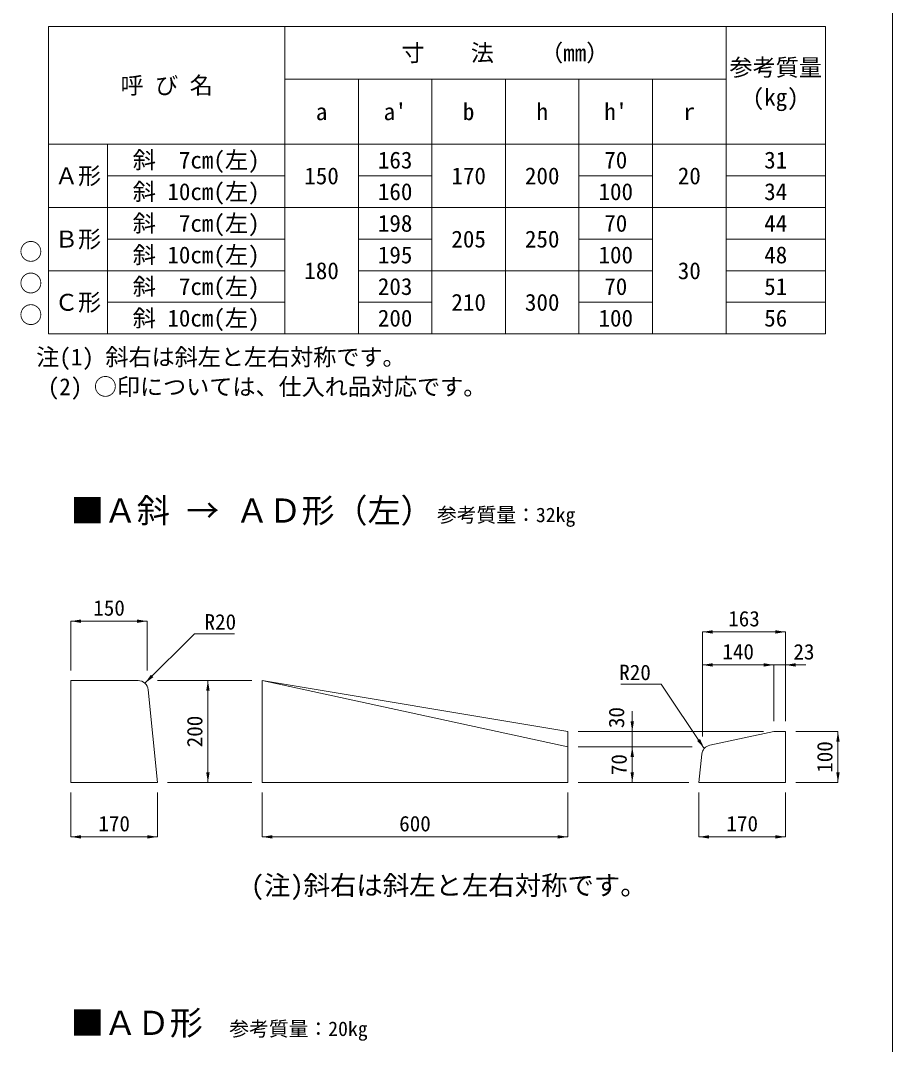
# Model space of a CAD drawing. Units: millimetres at full size; some dimension numbers follow another scale. Extents: x 10998 to 40298, y -6982 to 1118.
# Drawn here: x 31596 to 33307, y -4964 to -2955 of the extents above; entities that cross this region are included whole.
import ezdxf
from ezdxf.enums import TextEntityAlignment as Align

# ---------------------------------------------------------------- set-up
doc = ezdxf.new("R2010")
doc.units = ezdxf.units.MM
doc.header["$LTSCALE"] = 25
for name, color, linetype, lineweight in [('0_2', 7, 'Continuous', 20), ('寸法線', 7, 'Continuous', 9), ('本体', 2, 'Continuous', 20), ('枠', 5, 'Continuous', 5)]:
    doc.layers.add(name, color=color, linetype=linetype, lineweight=lineweight)
doc.layers.add('_0-0_', color=7, linetype='Continuous')
doc.styles.add('ＭＳ ゴシック', font='')
doc.styles.get('ＭＳ ゴシック').set_extended_font_data('MS Gothic')

# ---------------------------------------------------------------- blocks, each defined once
blk = doc.blocks.new('filled_arrow')
at = {"color": 0, "linetype": 'Continuous', "lineweight": -2}
blk.add_solid([(7.5, 1.25), (0, 0), (7.5, -1.25)], dxfattribs=at)

msp = doc.modelspace()

# ---------------------------------------------------------------- linework, layer by layer
at = {"layer": '0_2'}
for p, q in [((31650.42, -2966.45), (33175.52, -2966.45)), ((31650.42, -2966.45), (31650.42, -3569.71)), ((32114.39, -2966.45), (32114.39, -3569.71)), ((32980.6, -2966.45), (32980.6, -3569.71)), ((33175.52, -2966.45), (33175.52, -3569.71)), ((32114.39, -3069.71), (32980.6, -3069.71)), ((32258.76, -3069.71), (32258.76, -3569.71)), ((32403.13, -3069.71), (32403.13, -3569.71)), ((32547.5, -3069.71), (32547.5, -3569.71)), ((32691.86, -3069.71), (32691.86, -3569.71)), ((32836.23, -3069.71), (32836.23, -3569.71)), ((31650.42, -3197.47), (33175.52, -3197.47)), ((31766.39, -3197.47), (31766.39, -3569.71)), ((31766.39, -3259.51), (32114.39, -3259.51)), ((32258.76, -3259.51), (32403.13, -3259.51)), ((32691.86, -3259.51), (32836.23, -3259.51)), ((32980.6, -3259.51), (33175.52, -3259.51)), ((31650.42, -3321.55), (33175.52, -3321.55)), ((31766.39, -3383.59), (32114.39, -3383.59)), ((32258.76, -3383.59), (32403.13, -3383.59)), ((32691.86, -3383.59), (32836.23, -3383.59)), ((32980.6, -3383.59), (33175.52, -3383.59)), ((31650.42, -3445.63), (32114.39, -3445.63)), ((32258.76, -3445.63), (32836.23, -3445.63)), ((32980.6, -3445.63), (33175.52, -3445.63)), ((31766.39, -3507.67), (32114.39, -3507.67)), ((32258.76, -3507.67), (32403.13, -3507.67)), ((32691.86, -3507.67), (32836.23, -3507.67)), ((32980.6, -3507.67), (33175.52, -3507.67)), ((31650.42, -3569.71), (33175.52, -3569.71))]:
    msp.add_line(p, q, dxfattribs=at)
at = {"layer": '寸法線'}
for p, q in [((31694.41, -4133.45), (31844.41, -4133.45)), ((31694.41, -4229.92), (31694.41, -4133.45)), ((31844.41, -4229.92), (31844.41, -4133.45)), ((32934.33, -4154.5), (33097.33, -4154.5)), ((32934.33, -4359.92), (32934.33, -4154.5)), ((33097.33, -4329.92), (33097.33, -4154.5)), ((32934.33, -4219.25), (33074.33, -4219.25)), ((32934.33, -4359.92), (32934.33, -4219.25)), ((33034.33, -4219.25), (33137.33, -4219.25)), ((33074.33, -4329.92), (33074.33, -4219.25)), ((33074.33, -4329.92), (33074.33, -4219.25)), ((33097.33, -4329.92), (33097.33, -4219.25)), ((31864.41, -4249.92), (31963.44, -4249.92)), ((31963.44, -4449.92), (31963.44, -4249.92)), ((32049.96, -4249.92), (31963.44, -4249.92)), ((31963.44, -4449.92), (31963.44, -4249.92)), ((32796.41, -4419.92), (32796.41, -4309.92)), ((32796.41, -4419.92), (32796.41, -4309.92)), ((32689.96, -4349.92), (32796.41, -4349.92)), ((33054.33, -4349.92), (32796.41, -4349.92)), ((33117.33, -4349.92), (33200.31, -4349.92)), ((33200.31, -4349.92), (33200.31, -4449.92)), ((32689.96, -4379.92), (32796.41, -4379.92)), ((32689.96, -4379.92), (32796.41, -4379.92)), ((32796.41, -4449.92), (32796.41, -4379.92)), ((32796.41, -4449.92), (32796.41, -4379.92)), ((32914.33, -4379.92), (32796.41, -4379.92)), ((32914.33, -4379.92), (32796.41, -4379.92)), ((31884.41, -4449.92), (31963.44, -4449.92)), ((32049.96, -4449.92), (31963.44, -4449.92)), ((32689.96, -4449.92), (32796.41, -4449.92)), ((32907.33, -4449.92), (32796.41, -4449.92)), ((33117.33, -4449.92), (33200.31, -4449.92)), ((31694.41, -4469.92), (31694.41, -4556.69)), ((31864.41, -4469.92), (31864.41, -4556.69)), ((32069.96, -4469.92), (32069.96, -4556.69)), ((32669.96, -4469.92), (32669.96, -4556.69)), ((32927.33, -4469.92), (32927.33, -4556.69)), ((33097.33, -4469.92), (33097.33, -4556.69)), ((31864.41, -4556.69), (31694.41, -4556.69)), ((32069.96, -4556.69), (32669.96, -4556.69)), ((32927.33, -4556.69), (33097.33, -4556.69))]:
    msp.add_line(p, q, dxfattribs=at)
for points in [[(31839.73, -4255.09), (31936.85, -4157.96), (32015.65, -4157.96)], [(32937.87, -4383.08), (32852.92, -4257.14), (32774.12, -4257.14)]]:
    msp.add_lwpolyline(points, dxfattribs=at)
at = {"layer": '本体'}
for p, q in [((31694.41, -4449.92), (31694.41, -4249.92)), ((31826.31, -4249.92), (31694.41, -4249.92)), ((32069.96, -4249.92), (32069.96, -4449.92)), ((32069.96, -4249.92), (32669.96, -4349.92)), ((31864.41, -4449.92), (31846.21, -4267.93)), ((32669.96, -4349.92), (32669.96, -4449.92)), ((32948.59, -4376.86), (33074.33, -4349.92)), ((33074.33, -4349.92), (33097.33, -4349.92)), ((33097.33, -4449.92), (33097.33, -4349.92)), ((32927.33, -4449.92), (32932.88, -4394.43)), ((31864.41, -4449.92), (31694.41, -4449.92)), ((32069.96, -4449.92), (32669.96, -4449.92)), ((32927.33, -4449.92), (33097.33, -4449.92))]:
    msp.add_line(p, q, dxfattribs=at)
at = {"layer": '本体', "color": 7, "lineweight": 9}
msp.add_line((32069.96, -4249.92), (32669.96, -4379.92), dxfattribs=at)
at = {"layer": '本体'}
for centre, start, end in [((31826.31, -4269.92), 5.71059, 90), ((32952.78, -4396.42), 102.09476, 174.28941)]:
    msp.add_arc(centre, 20, start, end, dxfattribs=at)
at = {"layer": '枠', "lineweight": 20}
msp.add_line((33307.36, -5981.99), (33307.36, -381.99), dxfattribs=at)

# ---------------------------------------------------------------- block references
at = {"layer": '寸法線', "xscale": 2.67, "yscale": 2.67}
for p in [(31694.41, -4133.45), (32934.33, -4154.5), (32934.33, -4219.25), (33097.33, -4219.25), (31694.41, -4556.69), (32069.96, -4556.69), (32927.33, -4556.69)]:
    msp.add_blockref('filled_arrow', p, dxfattribs=at)
for p, rotation in [((31844.41, -4133.45), 180), ((33097.33, -4154.5), 180), ((33074.33, -4219.25), 180), ((33074.33, -4219.25), 180), ((31839.73, -4255.09), 45), ((31963.44, -4249.92), 270), ((31963.44, -4249.92), 270), ((32796.41, -4349.92), 90), ((32796.41, -4349.92), 90), ((33200.31, -4349.92), 270), ((32796.41, -4379.92), 270), ((32796.41, -4379.92), 270), ((32796.41, -4379.92), 270), ((32796.41, -4379.92), 270), ((32937.87, -4383.08), 124), ((31963.44, -4449.92), 90), ((31963.44, -4449.92), 90), ((32796.41, -4449.92), 90), ((32796.41, -4449.92), 90), ((33200.31, -4449.92), 90), ((31864.41, -4556.69), 180), ((32669.96, -4556.69), 180), ((33097.33, -4556.69), 180)]:
    msp.add_blockref('filled_arrow', p, dxfattribs=dict(at, rotation=rotation))

# ---------------------------------------------------------------- texts
at = {"layer": '0_2', "style": 'ＭＳ ゴシック'}
for s, p in [('寸\u3000\u3000法\u3000\u3000（mm）', (32547.5, -3018.08)), ('呼 び 名', (31882.4, -3081.96)), ('a', (32186.57, -3133.59)), ("a'", (32330.94, -3133.59)), ('b', (32475.31, -3133.59)), ('h', (32619.68, -3133.59)), ("h'", (32764.05, -3133.59)), ('r', (32908.42, -3133.59)), ('斜  7cm(左)', (31940.39, -3228.49)), ('163', (32330.94, -3228.49)), ('70', (32764.05, -3228.49)), ('31', (33078.06, -3228.49)), ('Ａ形', (31708.4, -3259.51)), ('150', (32186.57, -3259.51)), ('170', (32475.31, -3259.51)), ('200', (32619.68, -3259.51)), ('20', (32908.42, -3259.51)), ('斜 10cm(左)', (31940.39, -3290.53)), ('160', (32330.94, -3290.53)), ('100', (32764.05, -3290.53)), ('34', (33078.06, -3290.53)), ('斜  7cm(左)', (31940.39, -3352.57)), ('198', (32330.94, -3352.57)), ('70', (32764.05, -3352.57)), ('44', (33078.06, -3352.57)), ('Ｂ形', (31708.4, -3383.59)), ('205', (32475.31, -3383.59)), ('250', (32619.68, -3383.59)), ('斜 10cm(左)', (31940.39, -3414.61)), ('195', (32330.94, -3414.61)), ('100', (32764.05, -3414.61)), ('48', (33078.06, -3414.61)), ('180', (32186.57, -3445.63)), ('30', (32908.42, -3445.63)), ('斜  7cm(左)', (31940.39, -3476.65)), ('203', (32330.94, -3476.65)), ('70', (32764.05, -3476.65)), ('51', (33078.06, -3476.65)), ('Ｃ形', (31708.4, -3507.67)), ('210', (32475.31, -3507.67)), ('300', (32619.68, -3507.67)), ('斜 10cm(左)', (31940.39, -3538.69)), ('200', (32330.94, -3538.69)), ('100', (32764.05, -3538.69)), ('56', (33078.06, -3538.69))]:
    msp.add_text(s, height=33.23, dxfattribs=at).set_placement(p, align=Align.MIDDLE_CENTER)
for s, p in [('参考質量', (32987.41, -3030.13)), ('(kg)', (33032.73, -3088.47)), ('注(1) 斜右は斜左と左右対称です。', (31626.47, -3598.37)), (' (2) ○印については、仕入れ品対応です。', (31626.47, -3656.7))]:
    msp.add_text(s, height=33.23, dxfattribs=at).set_placement(p, align=Align.TOP_LEFT)
for s, height, p in [('○', 33.23, (31593.24, -3434.93)), ('○', 33.23, (31593.24, -3496.97)), ('○', 33.23, (31593.24, -3559.01)), ('参考質量：32kg', 28.48, (32413.05, -3947.62)), ('(注)斜右は斜左と左右対称です。', 37.98, (32047.81, -4682.17)), ('参考質量：20kg', 28.48, (32005.35, -4956.01))]:
    msp.add_text(s, height=height, dxfattribs=at).set_placement(p, align=Align.BOTTOM_LEFT)
at = {"layer": '_0-0_', "style": 'ＭＳ ゴシック'}
for s, p in [('■Ａ斜 → ＡＤ形（左）', (31694.41, -3954.34)), ('■ＡＤ形', (31694.41, -4959.65))]:
    msp.add_text(s, height=47.47, dxfattribs=at).set_placement(p, align=Align.BOTTOM_LEFT)
at = {"layer": '寸法線', "style": 'ＭＳ ゴシック'}
for s, p in [('150', (31769.41, -4107.45)), ('163', (33015.83, -4128.5)), ('140', (33004.33, -4193.25)), ('23', (33133.54, -4193.44)), ('170', (31779.41, -4530.69)), ('600', (32369.96, -4530.69)), ('170', (33012.33, -4530.69))]:
    msp.add_text(s, height=30.38, dxfattribs=at).set_placement(p, align=Align.MIDDLE_CENTER)
msp.add_text('R20', height=30.38, dxfattribs=at).set_placement((31956.85, -4119.56), align=Align.TOP_LEFT)
msp.add_text('R20', height=30.38, dxfattribs=at).set_placement((32832.92, -4218.74), align=Align.TOP_RIGHT)
for s, p in [('30', (32765.41, -4322.55)), ('30', (32765.41, -4322.55)), ('200', (31937.44, -4349.92)), ('200', (31937.44, -4349.92)), ('100', (33174.31, -4399.92)), ('70', (32770.41, -4414.92)), ('70', (32770.41, -4414.92))]:
    msp.add_text(s, height=30.38, rotation=90, dxfattribs=at).set_placement(p, align=Align.MIDDLE_CENTER)

doc.saveas('drawing.dxf')
